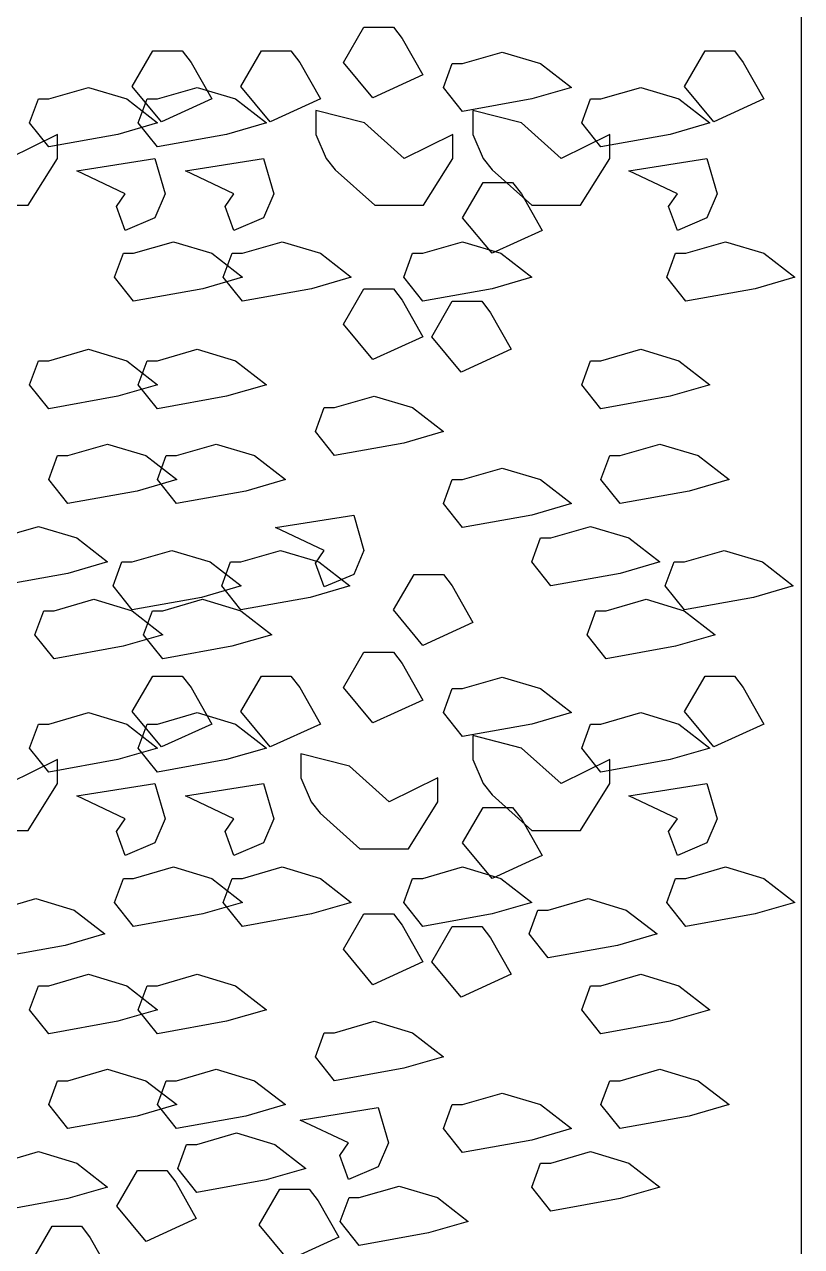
# Model space of a CAD drawing. Header units: metres. Extents: x 115319.7 to 115387.7, y -26854.4 to -26790.4.
# Drawn here: x 115363.089 to 115363.496, y -26853.456 to -26852.817 of the extents above; entities that cross this region are included whole.
import ezdxf

# ---------------------------------------------------------------- set-up
doc = ezdxf.new("R2010")
doc.units = ezdxf.units.M
doc.header["$MEASUREMENT"] = 0

# ---------------------------------------------------------------- blocks, each defined once
blk = doc.blocks.new('RWH1')
at = {"color": 7, "ltscale": 7}
blk.add_line((-0.35606, 0.58171), (-0.35606, 2.08171), dxfattribs=at)
at = {"color": 7}
for points in [[(-0.56782, 1.69461), (-0.5958, 1.68178), (-0.61226, 1.7016), (-0.60074, 1.72141), (-0.58428, 1.72141), (-0.57934, 1.715)], [(-0.56782, 1.69461), (-0.5958, 1.68178), (-0.61226, 1.7016), (-0.60074, 1.72141), (-0.58428, 1.72141), (-0.57934, 1.715)], [(-0.6859, 1.6812), (-0.71389, 1.66838), (-0.73035, 1.68819), (-0.71882, 1.70801), (-0.70236, 1.70801), (-0.69743, 1.7016)], [(-0.6859, 1.6812), (-0.71389, 1.66838), (-0.73035, 1.68819), (-0.71882, 1.70801), (-0.70236, 1.70801), (-0.69743, 1.7016)], [(-0.62512, 1.6812), (-0.6531, 1.66838), (-0.66956, 1.68819), (-0.65804, 1.70801), (-0.64158, 1.70801), (-0.63664, 1.7016)], [(-0.62512, 1.6812), (-0.6531, 1.66838), (-0.66956, 1.68819), (-0.65804, 1.70801), (-0.64158, 1.70801), (-0.63664, 1.7016)], [(-0.37713, 1.6812), (-0.40511, 1.66838), (-0.42157, 1.68819), (-0.41005, 1.70801), (-0.39359, 1.70801), (-0.38865, 1.7016)], [(-0.37713, 1.6812), (-0.40511, 1.66838), (-0.42157, 1.68819), (-0.41005, 1.70801), (-0.39359, 1.70801), (-0.38865, 1.7016)], [(-0.52338, 1.70743), (-0.50198, 1.70102), (-0.48469, 1.68761), (-0.50692, 1.6812), (-0.5456, 1.67421), (-0.5563, 1.68761), (-0.55136, 1.70102), (-0.5456, 1.70102)], [(-0.52338, 1.70743), (-0.50198, 1.70102), (-0.48469, 1.68761), (-0.50692, 1.6812), (-0.5456, 1.67421), (-0.5563, 1.68761), (-0.55136, 1.70102), (-0.5456, 1.70102)], [(-0.75479, 1.68761), (-0.73339, 1.6812), (-0.7161, 1.6678), (-0.73833, 1.66139), (-0.77701, 1.65439), (-0.78771, 1.6678), (-0.78277, 1.6812), (-0.77701, 1.6812)], [(-0.75479, 1.68761), (-0.73339, 1.6812), (-0.7161, 1.6678), (-0.73833, 1.66139), (-0.77701, 1.65439), (-0.78771, 1.6678), (-0.78277, 1.6812), (-0.77701, 1.6812)], [(-0.694, 1.68761), (-0.6726, 1.6812), (-0.65532, 1.6678), (-0.67754, 1.66139), (-0.71622, 1.65439), (-0.72692, 1.6678), (-0.72198, 1.6812), (-0.71622, 1.6812)], [(-0.694, 1.68761), (-0.6726, 1.6812), (-0.65532, 1.6678), (-0.67754, 1.66139), (-0.71622, 1.65439), (-0.72692, 1.6678), (-0.72198, 1.6812), (-0.71622, 1.6812)], [(-0.44601, 1.68761), (-0.42461, 1.6812), (-0.40733, 1.6678), (-0.42955, 1.66139), (-0.46823, 1.65439), (-0.47893, 1.6678), (-0.47399, 1.6812), (-0.46823, 1.6812)], [(-0.44601, 1.68761), (-0.42461, 1.6812), (-0.40733, 1.6678), (-0.42955, 1.66139), (-0.46823, 1.65439), (-0.47893, 1.6678), (-0.47399, 1.6812), (-0.46823, 1.6812)], [(-0.83791, 1.64157), (-0.81569, 1.62175), (-0.78853, 1.62175), (-0.77207, 1.64798), (-0.77207, 1.66139), (-0.79923, 1.64798), (-0.82145, 1.6678), (-0.84861, 1.67479), (-0.84861, 1.66139), (-0.84285, 1.64798)], [(-0.83791, 1.64157), (-0.81569, 1.62175), (-0.78853, 1.62175), (-0.77207, 1.64798), (-0.77207, 1.66139), (-0.79923, 1.64798), (-0.82145, 1.6678), (-0.84861, 1.67479), (-0.84861, 1.66139), (-0.84285, 1.64798)], [(-0.61692, 1.64157), (-0.5947, 1.62175), (-0.56754, 1.62175), (-0.55108, 1.64798), (-0.55108, 1.66139), (-0.57824, 1.64798), (-0.60046, 1.6678), (-0.62762, 1.67479), (-0.62762, 1.66139), (-0.62186, 1.64798)], [(-0.52914, 1.64157), (-0.50692, 1.62175), (-0.47976, 1.62175), (-0.4633, 1.64798), (-0.4633, 1.66139), (-0.49046, 1.64798), (-0.51268, 1.6678), (-0.53984, 1.67479), (-0.53984, 1.66139), (-0.53407, 1.64798)], [(-0.52914, 1.64157), (-0.50692, 1.62175), (-0.47976, 1.62175), (-0.4633, 1.64798), (-0.4633, 1.66139), (-0.49046, 1.64798), (-0.51268, 1.6678), (-0.53984, 1.67479), (-0.53984, 1.66139), (-0.53407, 1.64798)], [(-0.73421, 1.60777), (-0.73915, 1.62117), (-0.73421, 1.62817), (-0.76137, 1.64099), (-0.71775, 1.64798), (-0.71199, 1.62817), (-0.71775, 1.61476)], [(-0.73421, 1.60777), (-0.73915, 1.62117), (-0.73421, 1.62817), (-0.76137, 1.64099), (-0.71775, 1.64798), (-0.71199, 1.62817), (-0.71775, 1.61476)], [(-0.67343, 1.60777), (-0.67836, 1.62117), (-0.67343, 1.62817), (-0.70059, 1.64099), (-0.65697, 1.64798), (-0.6512, 1.62817), (-0.65697, 1.61476)], [(-0.67343, 1.60777), (-0.67836, 1.62117), (-0.67343, 1.62817), (-0.70059, 1.64099), (-0.65697, 1.64798), (-0.6512, 1.62817), (-0.65697, 1.61476)], [(-0.42544, 1.60777), (-0.43038, 1.62117), (-0.42544, 1.62817), (-0.4526, 1.64099), (-0.40898, 1.64798), (-0.40322, 1.62817), (-0.40898, 1.61476)], [(-0.42544, 1.60777), (-0.43038, 1.62117), (-0.42544, 1.62817), (-0.4526, 1.64099), (-0.40898, 1.64798), (-0.40322, 1.62817), (-0.40898, 1.61476)], [(-0.50115, 1.60777), (-0.52914, 1.59495), (-0.5456, 1.61476), (-0.53407, 1.63458), (-0.51761, 1.63458), (-0.51268, 1.62817)], [(-0.50115, 1.60777), (-0.52914, 1.59495), (-0.5456, 1.61476), (-0.53407, 1.63458), (-0.51761, 1.63458), (-0.51268, 1.62817)], [(-0.7073, 1.60136), (-0.6859, 1.59495), (-0.66862, 1.58154), (-0.69084, 1.57513), (-0.72952, 1.56814), (-0.74022, 1.58154), (-0.73528, 1.59495), (-0.72952, 1.59495)], [(-0.7073, 1.60136), (-0.6859, 1.59495), (-0.66862, 1.58154), (-0.69084, 1.57513), (-0.72952, 1.56814), (-0.74022, 1.58154), (-0.73528, 1.59495), (-0.72952, 1.59495)], [(-0.64652, 1.60136), (-0.62512, 1.59495), (-0.60784, 1.58154), (-0.63006, 1.57513), (-0.66874, 1.56814), (-0.67944, 1.58154), (-0.6745, 1.59495), (-0.66874, 1.59495)], [(-0.64652, 1.60136), (-0.62512, 1.59495), (-0.60784, 1.58154), (-0.63006, 1.57513), (-0.66874, 1.56814), (-0.67944, 1.58154), (-0.6745, 1.59495), (-0.66874, 1.59495)], [(-0.5456, 1.60136), (-0.5242, 1.59495), (-0.50692, 1.58154), (-0.52914, 1.57513), (-0.56782, 1.56814), (-0.57852, 1.58154), (-0.57358, 1.59495), (-0.56782, 1.59495)], [(-0.5456, 1.60136), (-0.5242, 1.59495), (-0.50692, 1.58154), (-0.52914, 1.57513), (-0.56782, 1.56814), (-0.57852, 1.58154), (-0.57358, 1.59495), (-0.56782, 1.59495)], [(-0.39853, 1.60136), (-0.37713, 1.59495), (-0.35985, 1.58154), (-0.38207, 1.57513), (-0.42075, 1.56814), (-0.43145, 1.58154), (-0.42651, 1.59495), (-0.42075, 1.59495)], [(-0.39853, 1.60136), (-0.37713, 1.59495), (-0.35985, 1.58154), (-0.38207, 1.57513), (-0.42075, 1.56814), (-0.43145, 1.58154), (-0.42651, 1.59495), (-0.42075, 1.59495)], [(-0.56782, 1.54832), (-0.5958, 1.5355), (-0.61226, 1.55532), (-0.60074, 1.57513), (-0.58428, 1.57513), (-0.57934, 1.56872)], [(-0.56782, 1.54832), (-0.5958, 1.5355), (-0.61226, 1.55532), (-0.60074, 1.57513), (-0.58428, 1.57513), (-0.57934, 1.56872)], [(-0.51844, 1.54133), (-0.54642, 1.52851), (-0.56288, 1.54832), (-0.55136, 1.56814), (-0.5349, 1.56814), (-0.52996, 1.56173)], [(-0.51844, 1.54133), (-0.54642, 1.52851), (-0.56288, 1.54832), (-0.55136, 1.56814), (-0.5349, 1.56814), (-0.52996, 1.56173)], [(-0.75479, 1.54133), (-0.73339, 1.53492), (-0.7161, 1.52151), (-0.73833, 1.5151), (-0.77701, 1.50811), (-0.78771, 1.52151), (-0.78277, 1.53492), (-0.77701, 1.53492)], [(-0.75479, 1.54133), (-0.73339, 1.53492), (-0.7161, 1.52151), (-0.73833, 1.5151), (-0.77701, 1.50811), (-0.78771, 1.52151), (-0.78277, 1.53492), (-0.77701, 1.53492)], [(-0.694, 1.54133), (-0.6726, 1.53492), (-0.65532, 1.52151), (-0.67754, 1.5151), (-0.71622, 1.50811), (-0.72692, 1.52151), (-0.72198, 1.53492), (-0.71622, 1.53492)], [(-0.694, 1.54133), (-0.6726, 1.53492), (-0.65532, 1.52151), (-0.67754, 1.5151), (-0.71622, 1.50811), (-0.72692, 1.52151), (-0.72198, 1.53492), (-0.71622, 1.53492)], [(-0.44601, 1.54133), (-0.42461, 1.53492), (-0.40733, 1.52151), (-0.42955, 1.5151), (-0.46823, 1.50811), (-0.47893, 1.52151), (-0.47399, 1.53492), (-0.46823, 1.53492)], [(-0.44601, 1.54133), (-0.42461, 1.53492), (-0.40733, 1.52151), (-0.42955, 1.5151), (-0.46823, 1.50811), (-0.47893, 1.52151), (-0.47399, 1.53492), (-0.46823, 1.53492)], [(-0.59498, 1.5151), (-0.57358, 1.50869), (-0.5563, 1.49529), (-0.57852, 1.48888), (-0.6172, 1.48188), (-0.6279, 1.49529), (-0.62296, 1.50869), (-0.6172, 1.50869)], [(-0.59498, 1.5151), (-0.57358, 1.50869), (-0.5563, 1.49529), (-0.57852, 1.48888), (-0.6172, 1.48188), (-0.6279, 1.49529), (-0.62296, 1.50869), (-0.6172, 1.50869)], [(-0.74409, 1.48829), (-0.72269, 1.48188), (-0.70541, 1.46848), (-0.72763, 1.46207), (-0.76631, 1.45507), (-0.77701, 1.46848), (-0.77207, 1.48188), (-0.76631, 1.48188)], [(-0.74409, 1.48829), (-0.72269, 1.48188), (-0.70541, 1.46848), (-0.72763, 1.46207), (-0.76631, 1.45507), (-0.77701, 1.46848), (-0.77207, 1.48188), (-0.76631, 1.48188)], [(-0.6833, 1.48829), (-0.6619, 1.48188), (-0.64462, 1.46848), (-0.66684, 1.46207), (-0.70552, 1.45507), (-0.71622, 1.46848), (-0.71128, 1.48188), (-0.70552, 1.48188)], [(-0.6833, 1.48829), (-0.6619, 1.48188), (-0.64462, 1.46848), (-0.66684, 1.46207), (-0.70552, 1.45507), (-0.71622, 1.46848), (-0.71128, 1.48188), (-0.70552, 1.48188)], [(-0.43531, 1.48829), (-0.41391, 1.48188), (-0.39663, 1.46848), (-0.41885, 1.46207), (-0.45753, 1.45507), (-0.46823, 1.46848), (-0.4633, 1.48188), (-0.45753, 1.48188)], [(-0.43531, 1.48829), (-0.41391, 1.48188), (-0.39663, 1.46848), (-0.41885, 1.46207), (-0.45753, 1.45507), (-0.46823, 1.46848), (-0.4633, 1.48188), (-0.45753, 1.48188)], [(-0.52338, 1.47489), (-0.50198, 1.46848), (-0.48469, 1.45507), (-0.50692, 1.44866), (-0.5456, 1.44167), (-0.5563, 1.45507), (-0.55136, 1.46848), (-0.5456, 1.46848)], [(-0.52338, 1.47489), (-0.50198, 1.46848), (-0.48469, 1.45507), (-0.50692, 1.44866), (-0.5456, 1.44167), (-0.5563, 1.45507), (-0.55136, 1.46848), (-0.5456, 1.46848)], [(-0.62296, 1.40845), (-0.6279, 1.42185), (-0.62296, 1.42885), (-0.65012, 1.44167), (-0.6065, 1.44866), (-0.60074, 1.42885), (-0.6065, 1.41544)], [(-0.62296, 1.40845), (-0.6279, 1.42185), (-0.62296, 1.42885), (-0.65012, 1.44167), (-0.6065, 1.44866), (-0.60074, 1.42885), (-0.6065, 1.41544)], [(-0.78277, 1.44225), (-0.76137, 1.43584), (-0.74409, 1.42244), (-0.76631, 1.41602), (-0.80499, 1.40903), (-0.81569, 1.42244), (-0.81075, 1.43584), (-0.80499, 1.43584)], [(-0.78277, 1.44225), (-0.76137, 1.43584), (-0.74409, 1.42244), (-0.76631, 1.41602), (-0.80499, 1.40903), (-0.81569, 1.42244), (-0.81075, 1.43584), (-0.80499, 1.43584)], [(-0.47399, 1.44225), (-0.4526, 1.43584), (-0.43531, 1.42244), (-0.45753, 1.41602), (-0.49622, 1.40903), (-0.50692, 1.42244), (-0.50198, 1.43584), (-0.49622, 1.43584)], [(-0.47399, 1.44225), (-0.4526, 1.43584), (-0.43531, 1.42244), (-0.45753, 1.41602), (-0.49622, 1.40903), (-0.50692, 1.42244), (-0.50198, 1.43584), (-0.49622, 1.43584)], [(-0.70813, 1.42885), (-0.68673, 1.42244), (-0.66944, 1.40903), (-0.69167, 1.40262), (-0.73035, 1.39563), (-0.74105, 1.40903), (-0.73611, 1.42244), (-0.73035, 1.42244)], [(-0.64734, 1.42885), (-0.62594, 1.42244), (-0.60866, 1.40903), (-0.63088, 1.40262), (-0.66956, 1.39563), (-0.68026, 1.40903), (-0.67532, 1.42244), (-0.66956, 1.42244)], [(-0.39935, 1.42885), (-0.37795, 1.42244), (-0.36067, 1.40903), (-0.38289, 1.40262), (-0.42157, 1.39563), (-0.43227, 1.40903), (-0.42733, 1.42244), (-0.42157, 1.42244)], [(-0.53984, 1.38863), (-0.56782, 1.37581), (-0.58428, 1.39563), (-0.57276, 1.41544), (-0.5563, 1.41544), (-0.55136, 1.40903)], [(-0.53984, 1.38863), (-0.56782, 1.37581), (-0.58428, 1.39563), (-0.57276, 1.41544), (-0.5563, 1.41544), (-0.55136, 1.40903)], [(-0.75181, 1.40159), (-0.73041, 1.39518), (-0.71313, 1.38177), (-0.73535, 1.37536), (-0.77403, 1.36837), (-0.78473, 1.38177), (-0.7798, 1.39518), (-0.77403, 1.39518)], [(-0.69103, 1.40159), (-0.66963, 1.39518), (-0.65235, 1.38177), (-0.67457, 1.37536), (-0.71325, 1.36837), (-0.72395, 1.38177), (-0.71901, 1.39518), (-0.71325, 1.39518)], [(-0.44304, 1.40159), (-0.42164, 1.39518), (-0.40436, 1.38177), (-0.42658, 1.37536), (-0.46526, 1.36837), (-0.47596, 1.38177), (-0.47102, 1.39518), (-0.46526, 1.39518)], [(-0.56782, 1.34526), (-0.5958, 1.33244), (-0.61226, 1.35226), (-0.60074, 1.37207), (-0.58428, 1.37207), (-0.57934, 1.36566)], [(-0.56782, 1.34526), (-0.5958, 1.33244), (-0.61226, 1.35226), (-0.60074, 1.37207), (-0.58428, 1.37207), (-0.57934, 1.36566)], [(-0.6859, 1.33186), (-0.71389, 1.31904), (-0.73035, 1.33885), (-0.71882, 1.35867), (-0.70236, 1.35867), (-0.69743, 1.35226)], [(-0.6859, 1.33186), (-0.71389, 1.31904), (-0.73035, 1.33885), (-0.71882, 1.35867), (-0.70236, 1.35867), (-0.69743, 1.35226)], [(-0.62512, 1.33186), (-0.6531, 1.31904), (-0.66956, 1.33885), (-0.65804, 1.35867), (-0.64158, 1.35867), (-0.63664, 1.35226)], [(-0.62512, 1.33186), (-0.6531, 1.31904), (-0.66956, 1.33885), (-0.65804, 1.35867), (-0.64158, 1.35867), (-0.63664, 1.35226)], [(-0.52338, 1.35809), (-0.50198, 1.35167), (-0.48469, 1.33827), (-0.50692, 1.33186), (-0.5456, 1.32487), (-0.5563, 1.33827), (-0.55136, 1.35167), (-0.5456, 1.35167)], [(-0.52338, 1.35809), (-0.50198, 1.35167), (-0.48469, 1.33827), (-0.50692, 1.33186), (-0.5456, 1.32487), (-0.5563, 1.33827), (-0.55136, 1.35167), (-0.5456, 1.35167)], [(-0.37713, 1.33186), (-0.40511, 1.31904), (-0.42157, 1.33885), (-0.41005, 1.35867), (-0.39359, 1.35867), (-0.38865, 1.35226)], [(-0.37713, 1.33186), (-0.40511, 1.31904), (-0.42157, 1.33885), (-0.41005, 1.35867), (-0.39359, 1.35867), (-0.38865, 1.35226)], [(-0.75479, 1.33827), (-0.73339, 1.33186), (-0.7161, 1.31845), (-0.73833, 1.31204), (-0.77701, 1.30505), (-0.78771, 1.31845), (-0.78277, 1.33186), (-0.77701, 1.33186)], [(-0.75479, 1.33827), (-0.73339, 1.33186), (-0.7161, 1.31845), (-0.73833, 1.31204), (-0.77701, 1.30505), (-0.78771, 1.31845), (-0.78277, 1.33186), (-0.77701, 1.33186)], [(-0.694, 1.33827), (-0.6726, 1.33186), (-0.65532, 1.31845), (-0.67754, 1.31204), (-0.71622, 1.30505), (-0.72692, 1.31845), (-0.72198, 1.33186), (-0.71622, 1.33186)], [(-0.694, 1.33827), (-0.6726, 1.33186), (-0.65532, 1.31845), (-0.67754, 1.31204), (-0.71622, 1.30505), (-0.72692, 1.31845), (-0.72198, 1.33186), (-0.71622, 1.33186)], [(-0.44601, 1.33827), (-0.42461, 1.33186), (-0.40733, 1.31845), (-0.42955, 1.31204), (-0.46823, 1.30505), (-0.47893, 1.31845), (-0.47399, 1.33186), (-0.46823, 1.33186)], [(-0.44601, 1.33827), (-0.42461, 1.33186), (-0.40733, 1.31845), (-0.42955, 1.31204), (-0.46823, 1.30505), (-0.47893, 1.31845), (-0.47399, 1.33186), (-0.46823, 1.33186)], [(-0.83791, 1.29223), (-0.81569, 1.27241), (-0.78853, 1.27241), (-0.77207, 1.29864), (-0.77207, 1.31204), (-0.79923, 1.29864), (-0.82145, 1.31845), (-0.84861, 1.32545), (-0.84861, 1.31204), (-0.84285, 1.29864)], [(-0.83791, 1.29223), (-0.81569, 1.27241), (-0.78853, 1.27241), (-0.77207, 1.29864), (-0.77207, 1.31204), (-0.79923, 1.29864), (-0.82145, 1.31845), (-0.84861, 1.32545), (-0.84861, 1.31204), (-0.84285, 1.29864)], [(-0.52914, 1.29223), (-0.50692, 1.27241), (-0.47976, 1.27241), (-0.4633, 1.29864), (-0.4633, 1.31204), (-0.49046, 1.29864), (-0.51268, 1.31845), (-0.53984, 1.32545), (-0.53984, 1.31204), (-0.53407, 1.29864)], [(-0.52914, 1.29223), (-0.50692, 1.27241), (-0.47976, 1.27241), (-0.4633, 1.29864), (-0.4633, 1.31204), (-0.49046, 1.29864), (-0.51268, 1.31845), (-0.53984, 1.32545), (-0.53984, 1.31204), (-0.53407, 1.29864)], [(-0.6253, 1.282), (-0.60308, 1.26218), (-0.57592, 1.26218), (-0.55946, 1.28841), (-0.55946, 1.30181), (-0.58662, 1.28841), (-0.60884, 1.30823), (-0.636, 1.31522), (-0.636, 1.30181), (-0.63024, 1.28841)], [(-0.73421, 1.25843), (-0.73915, 1.27183), (-0.73421, 1.27882), (-0.76137, 1.29165), (-0.71775, 1.29864), (-0.71199, 1.27882), (-0.71775, 1.26542)], [(-0.73421, 1.25843), (-0.73915, 1.27183), (-0.73421, 1.27882), (-0.76137, 1.29165), (-0.71775, 1.29864), (-0.71199, 1.27882), (-0.71775, 1.26542)], [(-0.67343, 1.25843), (-0.67836, 1.27183), (-0.67343, 1.27882), (-0.70059, 1.29165), (-0.65697, 1.29864), (-0.6512, 1.27882), (-0.65697, 1.26542)], [(-0.67343, 1.25843), (-0.67836, 1.27183), (-0.67343, 1.27882), (-0.70059, 1.29165), (-0.65697, 1.29864), (-0.6512, 1.27882), (-0.65697, 1.26542)], [(-0.42544, 1.25843), (-0.43038, 1.27183), (-0.42544, 1.27882), (-0.4526, 1.29165), (-0.40898, 1.29864), (-0.40322, 1.27882), (-0.40898, 1.26542)], [(-0.42544, 1.25843), (-0.43038, 1.27183), (-0.42544, 1.27882), (-0.4526, 1.29165), (-0.40898, 1.29864), (-0.40322, 1.27882), (-0.40898, 1.26542)], [(-0.50115, 1.25843), (-0.52914, 1.2456), (-0.5456, 1.26542), (-0.53407, 1.28523), (-0.51761, 1.28523), (-0.51268, 1.27882)], [(-0.50115, 1.25843), (-0.52914, 1.2456), (-0.5456, 1.26542), (-0.53407, 1.28523), (-0.51761, 1.28523), (-0.51268, 1.27882)], [(-0.7073, 1.25201), (-0.6859, 1.2456), (-0.66862, 1.2322), (-0.69084, 1.22579), (-0.72952, 1.21879), (-0.74022, 1.2322), (-0.73528, 1.2456), (-0.72952, 1.2456)], [(-0.7073, 1.25201), (-0.6859, 1.2456), (-0.66862, 1.2322), (-0.69084, 1.22579), (-0.72952, 1.21879), (-0.74022, 1.2322), (-0.73528, 1.2456), (-0.72952, 1.2456)], [(-0.64652, 1.25201), (-0.62512, 1.2456), (-0.60784, 1.2322), (-0.63006, 1.22579), (-0.66874, 1.21879), (-0.67944, 1.2322), (-0.6745, 1.2456), (-0.66874, 1.2456)], [(-0.64652, 1.25201), (-0.62512, 1.2456), (-0.60784, 1.2322), (-0.63006, 1.22579), (-0.66874, 1.21879), (-0.67944, 1.2322), (-0.6745, 1.2456), (-0.66874, 1.2456)], [(-0.5456, 1.25201), (-0.5242, 1.2456), (-0.50692, 1.2322), (-0.52914, 1.22579), (-0.56782, 1.21879), (-0.57852, 1.2322), (-0.57358, 1.2456), (-0.56782, 1.2456)], [(-0.5456, 1.25201), (-0.5242, 1.2456), (-0.50692, 1.2322), (-0.52914, 1.22579), (-0.56782, 1.21879), (-0.57852, 1.2322), (-0.57358, 1.2456), (-0.56782, 1.2456)], [(-0.39853, 1.25201), (-0.37713, 1.2456), (-0.35985, 1.2322), (-0.38207, 1.22579), (-0.42075, 1.21879), (-0.43145, 1.2322), (-0.42651, 1.2456), (-0.42075, 1.2456)], [(-0.39853, 1.25201), (-0.37713, 1.2456), (-0.35985, 1.2322), (-0.38207, 1.22579), (-0.42075, 1.21879), (-0.43145, 1.2322), (-0.42651, 1.2456), (-0.42075, 1.2456)], [(-0.78424, 1.23433), (-0.76284, 1.22792), (-0.74556, 1.21452), (-0.76778, 1.20811), (-0.80646, 1.20111), (-0.81716, 1.21452), (-0.81222, 1.22792), (-0.80646, 1.22792)], [(-0.78424, 1.23433), (-0.76284, 1.22792), (-0.74556, 1.21452), (-0.76778, 1.20811), (-0.80646, 1.20111), (-0.81716, 1.21452), (-0.81222, 1.22792), (-0.80646, 1.22792)], [(-0.47547, 1.23433), (-0.45407, 1.22792), (-0.43678, 1.21452), (-0.45901, 1.20811), (-0.49769, 1.20111), (-0.50839, 1.21452), (-0.50345, 1.22792), (-0.49769, 1.22792)], [(-0.47547, 1.23433), (-0.45407, 1.22792), (-0.43678, 1.21452), (-0.45901, 1.20811), (-0.49769, 1.20111), (-0.50839, 1.21452), (-0.50345, 1.22792), (-0.49769, 1.22792)], [(-0.56782, 1.19898), (-0.5958, 1.18616), (-0.61226, 1.20597), (-0.60074, 1.22579), (-0.58428, 1.22579), (-0.57934, 1.21938)], [(-0.56782, 1.19898), (-0.5958, 1.18616), (-0.61226, 1.20597), (-0.60074, 1.22579), (-0.58428, 1.22579), (-0.57934, 1.21938)], [(-0.51844, 1.19199), (-0.54642, 1.17916), (-0.56288, 1.19898), (-0.55136, 1.21879), (-0.5349, 1.21879), (-0.52996, 1.21238)], [(-0.51844, 1.19199), (-0.54642, 1.17916), (-0.56288, 1.19898), (-0.55136, 1.21879), (-0.5349, 1.21879), (-0.52996, 1.21238)], [(-0.75479, 1.19199), (-0.73339, 1.18557), (-0.7161, 1.17217), (-0.73833, 1.16576), (-0.77701, 1.15877), (-0.78771, 1.17217), (-0.78277, 1.18557), (-0.77701, 1.18557)], [(-0.75479, 1.19199), (-0.73339, 1.18557), (-0.7161, 1.17217), (-0.73833, 1.16576), (-0.77701, 1.15877), (-0.78771, 1.17217), (-0.78277, 1.18557), (-0.77701, 1.18557)], [(-0.694, 1.19199), (-0.6726, 1.18557), (-0.65532, 1.17217), (-0.67754, 1.16576), (-0.71622, 1.15877), (-0.72692, 1.17217), (-0.72198, 1.18557), (-0.71622, 1.18557)], [(-0.694, 1.19199), (-0.6726, 1.18557), (-0.65532, 1.17217), (-0.67754, 1.16576), (-0.71622, 1.15877), (-0.72692, 1.17217), (-0.72198, 1.18557), (-0.71622, 1.18557)], [(-0.44601, 1.19199), (-0.42461, 1.18557), (-0.40733, 1.17217), (-0.42955, 1.16576), (-0.46823, 1.15877), (-0.47893, 1.17217), (-0.47399, 1.18557), (-0.46823, 1.18557)], [(-0.44601, 1.19199), (-0.42461, 1.18557), (-0.40733, 1.17217), (-0.42955, 1.16576), (-0.46823, 1.15877), (-0.47893, 1.17217), (-0.47399, 1.18557), (-0.46823, 1.18557)], [(-0.59498, 1.16576), (-0.57358, 1.15935), (-0.5563, 1.14594), (-0.57852, 1.13953), (-0.6172, 1.13254), (-0.6279, 1.14594), (-0.62296, 1.15935), (-0.6172, 1.15935)], [(-0.59498, 1.16576), (-0.57358, 1.15935), (-0.5563, 1.14594), (-0.57852, 1.13953), (-0.6172, 1.13254), (-0.6279, 1.14594), (-0.62296, 1.15935), (-0.6172, 1.15935)], [(-0.74409, 1.13895), (-0.72269, 1.13254), (-0.70541, 1.11914), (-0.72763, 1.11272), (-0.76631, 1.10573), (-0.77701, 1.11914), (-0.77207, 1.13254), (-0.76631, 1.13254)], [(-0.74409, 1.13895), (-0.72269, 1.13254), (-0.70541, 1.11914), (-0.72763, 1.11272), (-0.76631, 1.10573), (-0.77701, 1.11914), (-0.77207, 1.13254), (-0.76631, 1.13254)], [(-0.6833, 1.13895), (-0.6619, 1.13254), (-0.64462, 1.11914), (-0.66684, 1.11272), (-0.70552, 1.10573), (-0.71622, 1.11914), (-0.71128, 1.13254), (-0.70552, 1.13254)], [(-0.6833, 1.13895), (-0.6619, 1.13254), (-0.64462, 1.11914), (-0.66684, 1.11272), (-0.70552, 1.10573), (-0.71622, 1.11914), (-0.71128, 1.13254), (-0.70552, 1.13254)], [(-0.43531, 1.13895), (-0.41391, 1.13254), (-0.39663, 1.11914), (-0.41885, 1.11272), (-0.45753, 1.10573), (-0.46823, 1.11914), (-0.4633, 1.13254), (-0.45753, 1.13254)], [(-0.43531, 1.13895), (-0.41391, 1.13254), (-0.39663, 1.11914), (-0.41885, 1.11272), (-0.45753, 1.10573), (-0.46823, 1.11914), (-0.4633, 1.13254), (-0.45753, 1.13254)], [(-0.52338, 1.12555), (-0.50198, 1.11914), (-0.48469, 1.10573), (-0.50692, 1.09932), (-0.5456, 1.09233), (-0.5563, 1.10573), (-0.55136, 1.11914), (-0.5456, 1.11914)], [(-0.52338, 1.12555), (-0.50198, 1.11914), (-0.48469, 1.10573), (-0.50692, 1.09932), (-0.5456, 1.09233), (-0.5563, 1.10573), (-0.55136, 1.11914), (-0.5456, 1.11914)], [(-0.6093, 1.07732), (-0.61424, 1.09073), (-0.6093, 1.09772), (-0.63646, 1.11054), (-0.59284, 1.11753), (-0.58708, 1.09772), (-0.59284, 1.08431)], [(-0.6093, 1.07732), (-0.61424, 1.09073), (-0.6093, 1.09772), (-0.63646, 1.11054), (-0.59284, 1.11753), (-0.58708, 1.09772), (-0.59284, 1.08431)], [(-0.67195, 1.10332), (-0.65056, 1.09691), (-0.63327, 1.0835), (-0.65549, 1.07709), (-0.69418, 1.0701), (-0.70488, 1.0835), (-0.69994, 1.09691), (-0.69418, 1.09691)], [(-0.78277, 1.09291), (-0.76137, 1.0865), (-0.74409, 1.07309), (-0.76631, 1.06668), (-0.80499, 1.05969), (-0.81569, 1.07309), (-0.81075, 1.0865), (-0.80499, 1.0865)], [(-0.78277, 1.09291), (-0.76137, 1.0865), (-0.74409, 1.07309), (-0.76631, 1.06668), (-0.80499, 1.05969), (-0.81569, 1.07309), (-0.81075, 1.0865), (-0.80499, 1.0865)], [(-0.47399, 1.09291), (-0.4526, 1.0865), (-0.43531, 1.07309), (-0.45753, 1.06668), (-0.49622, 1.05969), (-0.50692, 1.07309), (-0.50198, 1.0865), (-0.49622, 1.0865)], [(-0.47399, 1.09291), (-0.4526, 1.0865), (-0.43531, 1.07309), (-0.45753, 1.06668), (-0.49622, 1.05969), (-0.50692, 1.07309), (-0.50198, 1.0865), (-0.49622, 1.0865)], [(-0.69448, 1.05548), (-0.72246, 1.04266), (-0.73892, 1.06248), (-0.7274, 1.08229), (-0.71094, 1.08229), (-0.706, 1.07588)], [(-0.58112, 1.07368), (-0.55972, 1.06727), (-0.54244, 1.05387), (-0.56466, 1.04746), (-0.60334, 1.04046), (-0.61404, 1.05387), (-0.6091, 1.06727), (-0.60334, 1.06727)], [(-0.61488, 1.04508), (-0.64287, 1.03225), (-0.65933, 1.05207), (-0.6478, 1.07189), (-0.63134, 1.07189), (-0.62641, 1.06547)], [(-0.74225, 1.02437), (-0.77023, 1.01155), (-0.78669, 1.03137), (-0.77517, 1.05118), (-0.75871, 1.05118), (-0.75377, 1.04477)]]:
    blk.add_lwpolyline(points, close=True, dxfattribs=at)

msp = doc.modelspace()

# ---------------------------------------------------------------- block references
at = {"xscale": 0.935322692236607, "yscale": 0.935322692236607, "zscale": 0.935322692236607}
msp.add_blockref('RWH1', (115363.82885, -26854.42857), dxfattribs=at)

doc.saveas('drawing.dxf')
